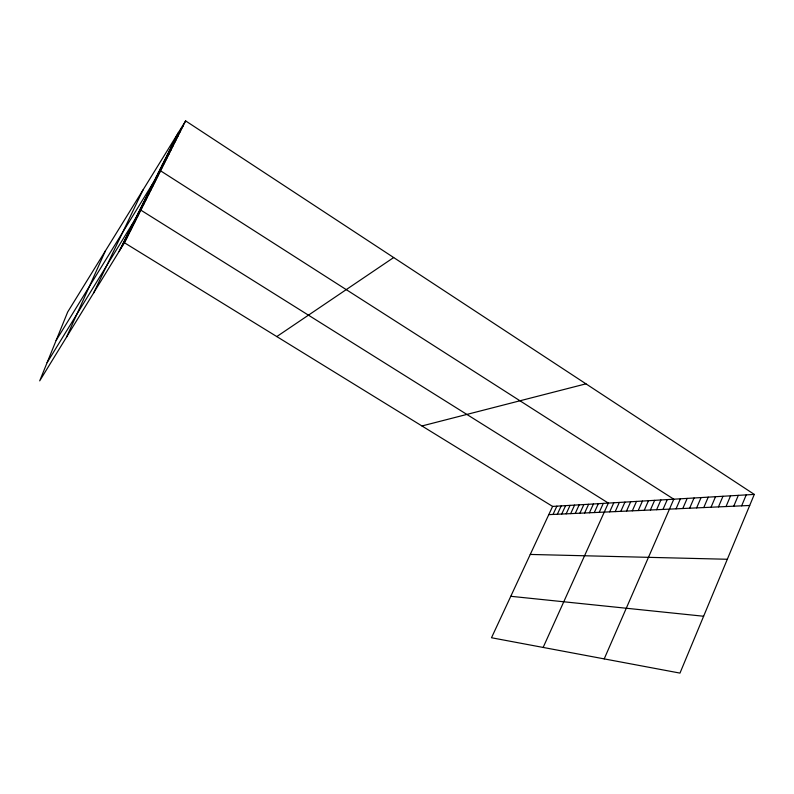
<?xml version="1.0" encoding="UTF-8"?>
<svg xmlns="http://www.w3.org/2000/svg" width="794" height="794" viewBox="0 0 794 794"><rect width="100%" height="100%" fill="white"/><g stroke="black" fill="none" stroke-linecap="round" stroke-linejoin="round"><path stroke-width="1.19" d="M754.3 494.404L679.972 673.104L491.496 637.751L552.604 506.413L754.3 494.404L185.627 120.896L67.689 311.992L39.7 380.862L124.42 242.746L185.627 120.896M741.646 505.838L746.221 494.88M733.755 506.195L738.311 495.357M726.034 506.552L730.559 495.813M718.461 506.89L722.967 496.27M711.047 507.227L715.513 496.707M703.772 507.565L708.218 497.143M696.636 507.892L701.062 497.57M689.649 508.21L694.045 497.987M676.061 508.825L680.408 498.801M682.79 508.517L687.167 498.404M604.214 658.891L673.788 499.198L160.557 170.809L56.116 340.457M662.98 509.42L667.288 499.585M656.618 509.718L660.896 499.962M644.252 510.274L648.48 500.706M650.375 509.996L654.633 500.339M638.227 510.552L642.435 501.064M626.516 511.088L630.674 501.768M632.322 510.82L636.5 501.421M620.809 511.346L624.947 502.106M615.201 511.604L619.32 502.443M66.517 337.142L105.413 250.864M543.146 647.438L608.343 503.088L140.816 210.122L47.114 362.62M609.693 511.852L613.782 502.771M594.289 512.557L598.319 503.694M599.242 512.329L603.291 503.396M589.416 512.775L593.426 503.982M579.898 513.212L583.868 504.547M584.622 513.003L588.612 504.269M570.668 513.639L574.598 505.103M575.253 513.43L579.193 504.825M561.715 514.046L565.606 505.639M566.162 513.837L570.062 505.371M553.031 514.443L556.872 506.155M557.338 514.244L561.209 505.897M93.523 293.125L143.029 189.925M119.14 251.361L178.382 132.648M143.148 203.254L149.242 193.339M141.451 206.658L147.486 196.833M139.784 209.983L145.768 200.257M138.156 213.258L144.081 203.611M136.558 216.454L142.434 206.897M133.541 222.509L139.307 213.11M132.112 225.367L137.838 216.047M130.712 228.176L136.389 218.936M129.333 230.935L134.96 221.764M127.983 233.644L133.571 224.543M126.653 236.304L132.191 227.282M125.343 238.925L130.841 229.972M124.062 241.495L129.511 232.612M122.802 244.026L128.211 235.213M121.561 246.507L126.931 237.763M120.341 248.959L125.66 240.274M175.901 137.61L183.077 125.988M173.489 142.454L180.585 130.95M171.127 147.178L178.144 135.804M168.824 151.793L175.772 140.538M166.571 156.299L173.439 145.163M164.378 160.706L171.176 149.679M162.224 165.013L168.953 154.096M160.13 169.221L166.79 158.413M158.075 173.34L164.666 162.641M156.061 177.37L162.591 166.77M152.18 185.161L158.572 174.769M150.294 188.932L156.626 178.64M148.448 192.624L154.721 182.431M146.642 196.237L152.855 186.143M144.875 199.78L151.029 189.776M276.788 336.577L393.675 257.544M421.951 425.961L585.962 383.839M548.783 514.631L749.695 505.47M530.263 554.44L727.324 559.264M510.79 596.294L703.623 616.243M124.42 242.746L552.604 506.413"/></g></svg>
